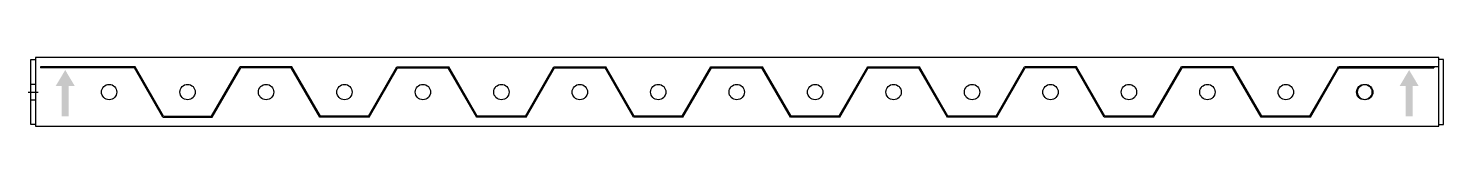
# Model space of a CAD drawing. Header units: millimetres. Extents: x 22892 to 24725, y 41581 to 41670.
import ezdxf

# ---------------------------------------------------------------- set-up
doc = ezdxf.new("R2010")
doc.units = ezdxf.units.MM
doc.header["$LTSCALE"] = 100
doc.linetypes.add('HIDDEN', pattern=[0.375, 0.25, -0.125])
doc.layers.add('Z BEAM', color=7, linetype='Continuous')

# ---------------------------------------------------------------- blocks, each defined once
blk = doc.blocks.new('Z-BEAM 1830')
at = {"layer": 'Z BEAM'}
for points in [[(138072.3, -876.6), (138063.3, -876.6), (138063.3, -837.1), (138055.5, -837.1), (138067.8, -816.4), (138080.1, -837.1), (138072.3, -837.1)], [(139803.9, -876.6), (139812.9, -876.6), (139812.9, -837.1), (139820.7, -837.1), (139808.4, -816.4), (139796.1, -837.1), (139803.9, -837.1)]]:
    blk.add_hatch(color=5, dxfattribs=at).paths.add_polyline_path(points)
at = {"layer": 'Defpoints', "color": 5, "linetype": 'HIDDEN', "ltscale": 25}
for p, q in [((138158.2, -812.3), (138035.6, -812.3)), ((138035.6, -812.3), (138035.6, -813.7)), ((138157.4, -813.7), (138035.6, -813.7)), ((138194.3, -877.4), (138157.4, -813.7)), ((138195.1, -876), (138158.2, -812.3)), ((138257.4, -876), (138294.3, -812.3)), ((138258.2, -877.4), (138295.1, -813.7)), ((138361.4, -812.3), (138294.3, -812.3)), ((138360.6, -813.7), (138295.1, -813.7)), ((138397.5, -877.4), (138360.6, -813.7)), ((138398.3, -876), (138361.4, -812.3)), ((138460.6, -876), (138497.5, -812.3)), ((138461.4, -877.4), (138498.3, -813.7)), ((138497.5, -812.3), (138564.6, -812.3)), ((138498.3, -813.7), (138563.8, -813.7)), ((138600.7, -877.4), (138563.8, -813.7)), ((138601.5, -876), (138564.6, -812.3)), ((138663.8, -876), (138700.7, -812.3)), ((138664.6, -877.4), (138701.5, -813.7)), ((138700.7, -812.3), (138767.8, -812.3)), ((138701.5, -813.7), (138767, -813.7)), ((138803.9, -877.4), (138767, -813.7)), ((138804.7, -876), (138767.8, -812.3)), ((138867, -876), (138903.9, -812.3)), ((138867.8, -877.4), (138904.7, -813.7)), ((138903.9, -812.3), (138971, -812.3)), ((138904.7, -813.7), (138970.2, -813.7)), ((139007.1, -877.4), (138970.2, -813.7)), ((139007.9, -876), (138971, -812.3)), ((139070.2, -876), (139107.1, -812.3)), ((139071, -877.4), (139107.9, -813.7)), ((139107.1, -812.3), (139174.2, -812.3)), ((139107.9, -813.7), (139173.4, -813.7)), ((139210.3, -877.4), (139173.4, -813.7)), ((139211.1, -876), (139174.2, -812.3)), ((139273.4, -876), (139310.3, -812.3)), ((139274.2, -877.4), (139311.1, -813.7)), ((139377.4, -812.3), (139310.3, -812.3)), ((139376.6, -813.7), (139311.1, -813.7)), ((139413.5, -877.4), (139376.6, -813.7)), ((139414.3, -876), (139377.4, -812.3)), ((139476.6, -876), (139513.5, -812.3)), ((139477.4, -877.4), (139514.3, -813.7)), ((139580.6, -812.3), (139513.5, -812.3)), ((139579.8, -813.7), (139514.3, -813.7)), ((139616.7, -877.4), (139579.8, -813.7)), ((139617.5, -876), (139580.6, -812.3)), ((139679.8, -876), (139716.7, -812.3)), ((139680.6, -877.4), (139717.5, -813.7)), ((139716.7, -812.3), (139783.8, -812.3)), ((139717.5, -813.7), (139840.6, -813.7)), ((139846.8, -812.3), (139717.9, -812.3)), ((139840.6, -812.3), (139840.6, -813.7)), ((138194.3, -877.4), (138258.2, -877.4)), ((138195.1, -876), (138257.4, -876)), ((138461.4, -877.4), (138397.5, -877.4)), ((138460.6, -876), (138398.3, -876)), ((138664.6, -877.4), (138600.7, -877.4)), ((138663.8, -876), (138601.5, -876)), ((138867.8, -877.4), (138803.9, -877.4)), ((138867, -876), (138804.7, -876)), ((139071, -877.4), (139007.1, -877.4)), ((139070.2, -876), (139007.9, -876)), ((139274.2, -877.4), (139210.3, -877.4)), ((139273.4, -876), (139211.1, -876)), ((139477.4, -877.4), (139413.5, -877.4)), ((139476.6, -876), (139414.3, -876)), ((139680.6, -877.4), (139616.7, -877.4)), ((139679.8, -876), (139617.5, -876))]:
    blk.add_line(p, q, dxfattribs=at)
at = {"layer": 'Z BEAM', "color": 7}
for p, q in [((138023.1, -886.9), (138023.1, -802.8)), ((139853.1, -886.9), (139853.1, -802.8))]:
    blk.add_line(p, q, dxfattribs=at)
at = {"layer": 'Z BEAM', "color": 5}
for p, q in [((138023.1, -802.8), (138029.5, -802.8)), ((139846.8, -800.4), (138029.5, -800.4)), ((138029.5, -800.4), (138029.5, -889.3)), ((139846.8, -889.3), (139846.8, -800.4)), ((139853.1, -802.8), (139846.8, -802.8)), ((138023.1, -834.9), (138029.5, -834.9)), ((138020, -844.9), (138032.7, -844.9)), ((138023.1, -854.8), (138029.5, -854.8)), ((138029.5, -886.9), (138023.1, -886.9)), ((138029.5, -889.3), (139846.8, -889.3)), ((139846.8, -886.9), (139853.1, -886.9))]:
    blk.add_line(p, q, dxfattribs=at)
for centre in [(138124.7, -844.9), (138226.3, -844.9), (138327.9, -844.9), (138429.5, -844.9), (138531.1, -844.9), (138632.7, -844.9), (138734.3, -844.9), (138835.9, -844.9), (138937.5, -844.9), (139039.1, -844.9), (139140.7, -844.9), (139242.3, -844.9), (139343.9, -844.9), (139445.5, -844.9), (139547.1, -844.9), (139648.7, -844.9), (139750.3, -844.9), (139751.5, -844.9)]:
    blk.add_circle(centre, 9.92, dxfattribs=at)

msp = doc.modelspace()

# ---------------------------------------------------------------- block references
msp.add_blockref('Z-BEAM 1830', (-115128.1, 42470.6))

doc.saveas('drawing.dxf')
